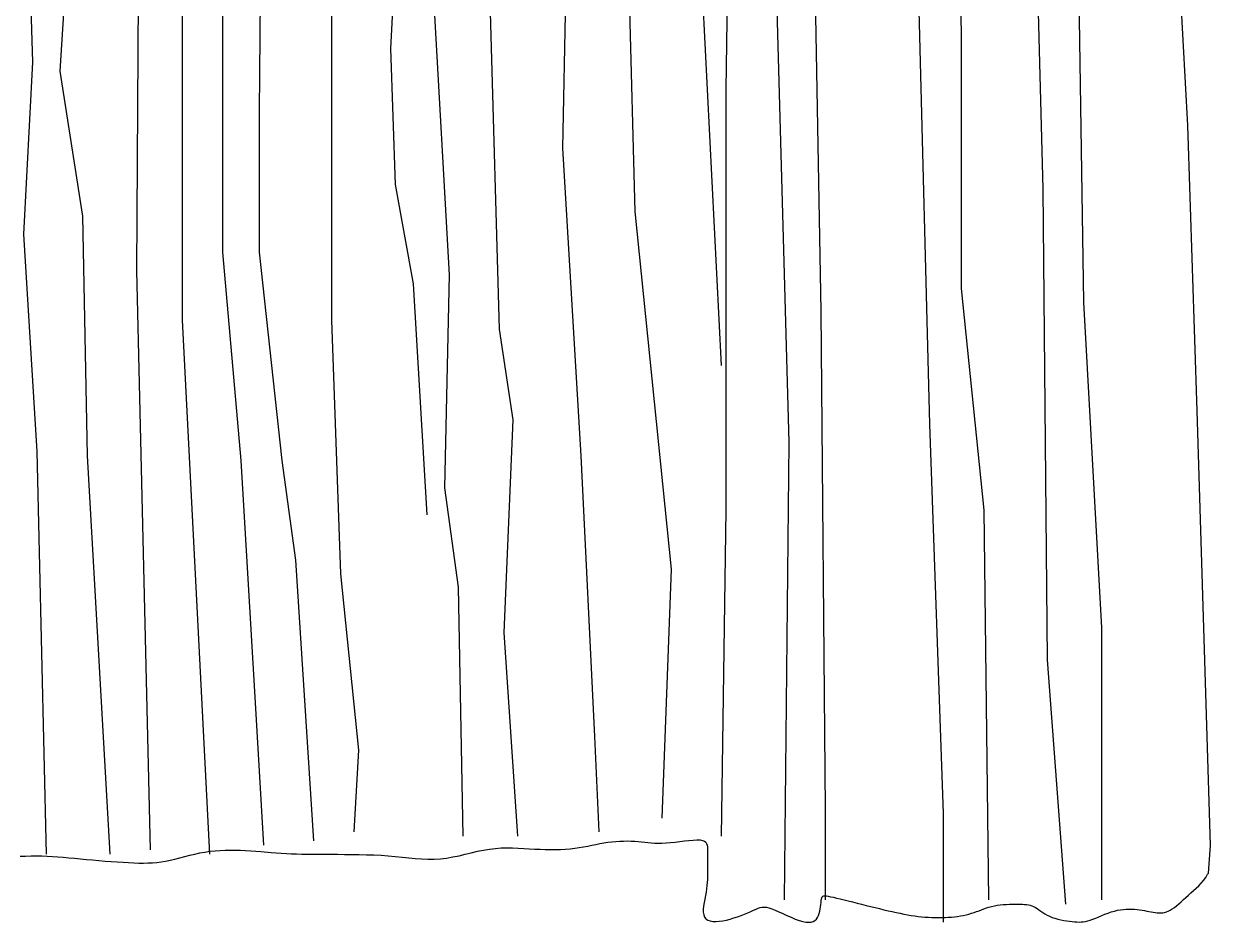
# Model space of a CAD drawing. Header units: inches. Extents: x 3.4 to 45.9, y 7.2 to 32.
# Drawn here: x 33.116 to 34.184, y 25.961 to 26.77 of the extents above; entities that cross this region are included whole.
import ezdxf

# ---------------------------------------------------------------- set-up
doc = ezdxf.new("R2010")
doc.units = ezdxf.units.IN
doc.header["$MEASUREMENT"] = 0
doc.layers.add('02', color=2, linetype='Continuous')
doc.layers.add('4', color=4, linetype='Continuous')

msp = doc.modelspace()

# ---------------------------------------------------------------- linework, layer by layer
at = {"layer": '02'}
for p, q in [((33.6134, 27.2689), (33.6011, 26.6578)), ((33.756, 27.2526), (33.7479, 26.7107)), ((33.218, 26.5478), (33.2221, 27.2363)), ((33.3933, 26.503), (33.3933, 27.2118)), ((33.3321, 27.1996), (33.3281, 26.6904)), ((33.9557, 27.0652), (33.9598, 26.7596)), ((33.1691, 27.0529), (33.1487, 26.727)), ((33.2588, 27.0041), (33.2588, 26.503)), ((33.4585, 26.9959), (33.4463, 26.7474)), ((33.1243, 26.7352), (33.1161, 26.9837)), ((33.8253, 26.9715), (33.8335, 26.5111)), ((33.7193, 26.947), (33.7438, 26.4622)), ((33.6664, 26.6008), (33.6582, 26.9022)), ((33.9191, 26.89), (33.9313, 26.4093)), ((33.4992, 26.5437), (33.4829, 26.837)), ((33.8049, 26.393), (33.7927, 26.8411)), ((33.2954, 26.5641), (33.2954, 26.8248)), ((34.0658, 26.7963), (34.0699, 26.5193)), ((33.5359, 26.78), (33.5441, 26.4948)), ((34.0291, 26.78), (34.0332, 26.6211)), ((33.9598, 26.7596), (33.9598, 26.5315)), ((33.4463, 26.7474), (33.4503, 26.6252)), ((33.1161, 26.5804), (33.1243, 26.7352)), ((33.1487, 26.727), (33.1691, 26.5967)), ((33.7479, 26.7107), (33.7479, 26.3319)), ((33.3281, 26.6904), (33.3281, 26.5641)), ((33.6011, 26.6578), (33.6174, 26.3808)), ((33.4503, 26.6252), (33.4666, 26.5356)), ((34.0332, 26.6211), (34.0373, 26.1974)), ((33.1691, 26.5967), (33.1732, 26.3808)), ((33.699, 26.2789), (33.6664, 26.6008)), ((33.1283, 26.3848), (33.1161, 26.5804)), ((33.3118, 26.3767), (33.2954, 26.5641)), ((33.3281, 26.5641), (33.3484, 26.3767)), ((33.2302, 26.0263), (33.218, 26.5478)), ((33.4952, 26.3522), (33.4992, 26.5437)), ((33.4666, 26.5356), (33.4789, 26.3278)), ((33.9598, 26.5315), (33.9802, 26.3319)), ((34.0699, 26.5193), (34.0862, 26.226)), ((33.8335, 26.5111), (33.8375, 26.063)), ((33.2588, 26.503), (33.2832, 26.0223)), ((33.4014, 26.2748), (33.3933, 26.503)), ((33.5441, 26.4948), (33.5563, 26.4134)), ((33.5563, 26.4134), (33.5482, 26.2219)), ((33.9313, 26.4093), (33.9435, 26.0589)), ((33.8009, 25.9815), (33.8049, 26.393)), ((33.1365, 26.0223), (33.1283, 26.3848)), ((33.1732, 26.3808), (33.1935, 26.0223)), ((33.6174, 26.3808), (33.6297, 26.1282)), ((33.324, 26.1689), (33.3118, 26.3767)), ((33.3484, 26.3767), (33.3607, 26.2871)), ((33.5074, 26.2626), (33.4952, 26.3522)), ((33.7479, 26.3319), (33.7438, 26.0386)), ((33.9802, 26.3319), (33.9843, 25.9815)), ((33.3607, 26.2871), (33.377, 26.0345)), ((33.4177, 26.116), (33.4014, 26.2748)), ((33.6908, 26.0549), (33.699, 26.2789)), ((33.5115, 26.0386), (33.5074, 26.2626)), ((33.5482, 26.2219), (33.5604, 26.0386)), ((34.0862, 26.226), (34.0862, 25.9815)), ((34.0373, 26.1974), (34.0536, 25.9775)), ((33.3321, 26.0304), (33.324, 26.1689)), ((33.6297, 26.1282), (33.6337, 26.0426)), ((33.4136, 26.0426), (33.4177, 26.116)), ((33.8375, 26.063), (33.8375, 25.9815)), ((33.9435, 26.0589), (33.9435, 25.9612))]:
    msp.add_line(p, q, dxfattribs=at)
at = {"layer": '4'}
for p, q in [((34.1514, 26.9022), (34.1636, 26.6782)), ((34.1636, 26.6782), (34.1718, 26.4215)), ((34.1718, 26.4215), (34.184, 26.0304)), ((33.7148, 26.0348), (33.7186, 26.0351)), ((33.7186, 26.0351), (33.7219, 26.0353)), ((33.7219, 26.0353), (33.7248, 26.0352)), ((33.7248, 26.0352), (33.727, 26.0348)), ((33.2791, 26.0243), (33.2837, 26.025)), ((33.2837, 26.025), (33.2883, 26.0255)), ((33.2883, 26.0255), (33.2929, 26.0258)), ((33.2929, 26.0258), (33.2975, 26.026)), ((33.2975, 26.026), (33.3021, 26.0261)), ((33.3021, 26.0261), (33.3067, 26.026)), ((33.3067, 26.026), (33.3112, 26.0259)), ((33.3112, 26.0259), (33.3158, 26.0257)), ((33.3158, 26.0257), (33.3204, 26.0254)), ((33.3204, 26.0254), (33.325, 26.025)), ((33.325, 26.025), (33.3296, 26.0247)), ((33.3296, 26.0247), (33.3388, 26.0239)), ((33.5189, 26.0237), (33.5244, 26.025)), ((33.5244, 26.025), (33.5299, 26.0261)), ((33.5299, 26.0261), (33.5352, 26.027)), ((33.5352, 26.027), (33.5406, 26.0276)), ((33.5406, 26.0276), (33.5458, 26.028)), ((33.5458, 26.028), (33.551, 26.0281)), ((33.551, 26.0281), (33.5561, 26.028)), ((33.5561, 26.028), (33.5612, 26.0279)), ((33.5612, 26.0279), (33.5662, 26.0276)), ((33.5662, 26.0276), (33.5711, 26.0273)), ((33.5711, 26.0273), (33.576, 26.027)), ((33.576, 26.027), (33.5808, 26.0268)), ((33.5808, 26.0268), (33.5855, 26.0266)), ((33.5855, 26.0266), (33.5902, 26.0266)), ((33.5902, 26.0266), (33.5948, 26.0266)), ((33.5948, 26.0266), (33.5992, 26.0267)), ((33.5992, 26.0267), (33.6036, 26.0269)), ((33.6036, 26.0269), (33.6079, 26.0273)), ((33.6079, 26.0273), (33.612, 26.0277)), ((33.612, 26.0277), (33.616, 26.0283)), ((33.616, 26.0283), (33.6199, 26.0289)), ((33.6199, 26.0289), (33.6237, 26.0297)), ((33.6237, 26.0297), (33.6275, 26.0304)), ((33.6275, 26.0304), (33.6311, 26.0312)), ((33.6311, 26.0312), (33.6347, 26.0319)), ((33.6347, 26.0319), (33.6383, 26.0326)), ((33.6383, 26.0326), (33.6419, 26.0331)), ((33.6419, 26.0331), (33.6455, 26.0336)), ((33.6455, 26.0336), (33.649, 26.0339)), ((33.649, 26.0339), (33.6525, 26.0341)), ((33.6525, 26.0341), (33.656, 26.0342)), ((33.656, 26.0342), (33.6594, 26.0343)), ((33.6594, 26.0343), (33.6627, 26.0342)), ((33.6627, 26.0342), (33.666, 26.034)), ((33.666, 26.034), (33.6691, 26.0338)), ((33.6691, 26.0338), (33.6721, 26.0335)), ((33.6721, 26.0335), (33.675, 26.0332)), ((33.675, 26.0332), (33.6779, 26.0329)), ((33.6779, 26.0329), (33.6809, 26.0326)), ((33.6809, 26.0326), (33.6839, 26.0324)), ((33.6839, 26.0324), (33.6871, 26.0323)), ((33.6871, 26.0323), (33.6905, 26.0323)), ((33.6905, 26.0323), (33.6942, 26.0325)), ((33.6942, 26.0325), (33.6982, 26.0328)), ((33.6982, 26.0328), (33.7023, 26.0333)), ((33.7023, 26.0333), (33.7066, 26.0338)), ((33.7066, 26.0338), (33.7108, 26.0343)), ((33.7108, 26.0343), (33.7148, 26.0348)), ((33.727, 26.0348), (33.7287, 26.0341)), ((33.7287, 26.0341), (33.7299, 26.0331)), ((33.7299, 26.0331), (33.7307, 26.0319)), ((33.7307, 26.0319), (33.7312, 26.0306)), ((33.7312, 26.0306), (33.7315, 26.0291)), ((33.7315, 26.0291), (33.7316, 26.0274)), ((33.7316, 26.0274), (33.7316, 26.0257)), ((33.7316, 26.0257), (33.7316, 26.0094)), ((34.184, 26.0304), (34.182, 26.0051)), ((33.1128, 26.0205), (33.1178, 26.0207)), ((33.1178, 26.0207), (33.1228, 26.0209)), ((33.1228, 26.0209), (33.1277, 26.0209)), ((33.1277, 26.0209), (33.1325, 26.0208)), ((33.1325, 26.0208), (33.1373, 26.0207)), ((33.1373, 26.0207), (33.142, 26.0204)), ((33.142, 26.0204), (33.1468, 26.0201)), ((33.1468, 26.0201), (33.1517, 26.0196)), ((33.1517, 26.0196), (33.1567, 26.0192)), ((33.1567, 26.0192), (33.1618, 26.0187)), ((33.1618, 26.0187), (33.1671, 26.0182)), ((33.1671, 26.0182), (33.1725, 26.0177)), ((33.1725, 26.0177), (33.1781, 26.0172)), ((33.1781, 26.0172), (33.1837, 26.0167)), ((33.1837, 26.0167), (33.1893, 26.0162)), ((33.1893, 26.0162), (33.1949, 26.0158)), ((33.1949, 26.0158), (33.2003, 26.0154)), ((33.2003, 26.0154), (33.2055, 26.0151)), ((33.2055, 26.0151), (33.2105, 26.0148)), ((33.2105, 26.0148), (33.2152, 26.0146)), ((33.2152, 26.0146), (33.2196, 26.0144)), ((33.2196, 26.0144), (33.2239, 26.0144)), ((33.2239, 26.0144), (33.2279, 26.0145)), ((33.2279, 26.0145), (33.2319, 26.0147)), ((33.2319, 26.0147), (33.2358, 26.015)), ((33.2358, 26.015), (33.2398, 26.0155)), ((33.2398, 26.0155), (33.2438, 26.0162)), ((33.2438, 26.0162), (33.248, 26.017)), ((33.248, 26.017), (33.2522, 26.018)), ((33.2522, 26.018), (33.2565, 26.0191)), ((33.2565, 26.0191), (33.261, 26.0202)), ((33.261, 26.0202), (33.2655, 26.0214)), ((33.2655, 26.0214), (33.27, 26.0225)), ((33.27, 26.0225), (33.2746, 26.0235)), ((33.2746, 26.0235), (33.2791, 26.0243)), ((33.3388, 26.0239), (33.3433, 26.0236)), ((33.3433, 26.0236), (33.3479, 26.0232)), ((33.3479, 26.0232), (33.3525, 26.0229)), ((33.3525, 26.0229), (33.3571, 26.0227)), ((33.3571, 26.0227), (33.3617, 26.0226)), ((33.3617, 26.0226), (33.3664, 26.0224)), ((33.3664, 26.0224), (33.3713, 26.0224)), ((33.3713, 26.0224), (33.3763, 26.0223)), ((33.3763, 26.0223), (33.3815, 26.0223)), ((33.3815, 26.0223), (33.3869, 26.0223)), ((33.3869, 26.0223), (33.3926, 26.0223)), ((33.3926, 26.0223), (33.3986, 26.0223)), ((33.3986, 26.0223), (33.4049, 26.0222)), ((33.4049, 26.0222), (33.4113, 26.0222)), ((33.4113, 26.0222), (33.4179, 26.0221)), ((33.4179, 26.0221), (33.4245, 26.0219)), ((33.4245, 26.0219), (33.4312, 26.0217)), ((33.4312, 26.0217), (33.4378, 26.0214)), ((33.4378, 26.0214), (33.4442, 26.0209)), ((33.4442, 26.0209), (33.4505, 26.0203)), ((33.4505, 26.0203), (33.4566, 26.0197)), ((33.4566, 26.0197), (33.4626, 26.0191)), ((33.4626, 26.0191), (33.4684, 26.0185)), ((33.4684, 26.0185), (33.4742, 26.0181)), ((33.4742, 26.0181), (33.4798, 26.0179)), ((33.4798, 26.0179), (33.4855, 26.0179)), ((33.4855, 26.0179), (33.4911, 26.0182)), ((33.4911, 26.0182), (33.4967, 26.0189)), ((33.4967, 26.0189), (33.5023, 26.0199)), ((33.5023, 26.0199), (33.5079, 26.021)), ((33.5079, 26.021), (33.5134, 26.0224)), ((33.5134, 26.0224), (33.5189, 26.0237)), ((33.7316, 26.007), (33.7315, 26.0046)), ((33.7315, 26.0046), (33.7315, 26.0022)), ((33.7316, 26.0094), (33.7316, 26.007)), ((34.1799, 26.0015), (34.1816, 26.0043)), ((34.1816, 26.0043), (34.182, 26.0051)), ((33.731, 25.9942), (33.7307, 25.9913)), ((33.7312, 25.9969), (33.731, 25.9942)), ((33.7314, 25.9996), (33.7312, 25.9969)), ((33.7315, 26.0022), (33.7314, 25.9996)), ((34.1713, 25.9918), (34.1736, 25.994)), ((34.1736, 25.994), (34.1758, 25.9964)), ((34.1758, 25.9964), (34.1779, 25.9988)), ((34.1779, 25.9988), (34.1799, 26.0015)), ((33.729, 25.982), (33.7285, 25.9789)), ((33.7296, 25.9852), (33.729, 25.982)), ((33.7302, 25.9883), (33.7296, 25.9852)), ((33.7307, 25.9913), (33.7302, 25.9883)), ((33.8339, 25.9808), (33.8341, 25.9822)), ((33.8341, 25.9822), (33.8344, 25.9833)), ((33.8344, 25.9833), (33.8348, 25.9841)), ((33.8348, 25.9841), (33.8354, 25.9847)), ((33.8354, 25.9847), (33.8362, 25.985)), ((33.8362, 25.985), (33.8372, 25.9851)), ((33.8372, 25.9851), (33.8385, 25.985)), ((33.8385, 25.985), (33.8402, 25.9847)), ((33.8402, 25.9847), (33.8423, 25.9842)), ((33.8423, 25.9842), (33.8448, 25.9837)), ((33.8448, 25.9837), (33.8477, 25.983)), ((33.8477, 25.983), (33.8509, 25.9822)), ((33.8509, 25.9822), (33.8544, 25.9814)), ((34.1598, 25.9816), (34.162, 25.9836)), ((34.162, 25.9836), (34.1643, 25.9856)), ((34.1643, 25.9856), (34.1666, 25.9876)), ((34.1666, 25.9876), (34.169, 25.9897)), ((34.169, 25.9897), (34.1713, 25.9918)), ((33.728, 25.9758), (33.7277, 25.9729)), ((33.7277, 25.9729), (33.7277, 25.9703)), ((33.7285, 25.9789), (33.728, 25.9758)), ((33.7706, 25.9709), (33.773, 25.972)), ((33.773, 25.972), (33.7752, 25.973)), ((33.7752, 25.973), (33.7771, 25.9738)), ((33.7771, 25.9738), (33.7789, 25.9744)), ((33.7789, 25.9744), (33.7806, 25.9747)), ((33.7806, 25.9747), (33.7825, 25.9749)), ((33.7825, 25.9749), (33.7845, 25.9747)), ((33.7845, 25.9747), (33.7867, 25.9742)), ((33.7867, 25.9742), (33.7893, 25.9734)), ((33.7893, 25.9734), (33.7923, 25.9722)), ((33.7923, 25.9722), (33.7957, 25.9707)), ((33.8321, 25.9691), (33.8326, 25.9711)), ((33.8326, 25.9711), (33.833, 25.9732)), ((33.833, 25.9732), (33.8333, 25.9752)), ((33.8333, 25.9752), (33.8335, 25.9772)), ((33.8335, 25.9772), (33.8337, 25.9791)), ((33.8337, 25.9791), (33.8339, 25.9808)), ((33.8544, 25.9814), (33.8582, 25.9804)), ((33.8582, 25.9804), (33.8621, 25.9795)), ((33.8621, 25.9795), (33.8661, 25.9785)), ((33.8661, 25.9785), (33.8701, 25.9775)), ((33.8701, 25.9775), (33.8742, 25.9764)), ((33.8742, 25.9764), (33.8783, 25.9754)), ((33.8783, 25.9754), (33.8823, 25.9744)), ((33.8823, 25.9744), (33.8863, 25.9735)), ((33.8863, 25.9735), (33.8902, 25.9725)), ((33.8902, 25.9725), (33.894, 25.9716)), ((33.894, 25.9716), (33.8978, 25.9708)), ((33.9736, 25.9708), (33.9759, 25.9716)), ((33.9759, 25.9716), (33.9781, 25.9725)), ((33.9781, 25.9725), (33.9803, 25.9733)), ((33.9803, 25.9733), (33.9825, 25.9741)), ((33.9825, 25.9741), (33.9848, 25.9749)), ((33.9848, 25.9749), (33.9872, 25.9755)), ((33.9872, 25.9755), (33.9897, 25.9761)), ((33.9897, 25.9761), (33.9923, 25.9765)), ((33.9923, 25.9765), (33.995, 25.9769)), ((33.995, 25.9769), (33.9977, 25.9771)), ((33.9977, 25.9771), (34.0005, 25.9773)), ((34.0005, 25.9773), (34.0032, 25.9774)), ((34.0032, 25.9774), (34.0059, 25.9774)), ((34.0059, 25.9774), (34.0084, 25.9775)), ((34.0084, 25.9775), (34.0108, 25.9775)), ((34.0108, 25.9775), (34.013, 25.9775)), ((34.013, 25.9775), (34.015, 25.9774)), ((34.015, 25.9774), (34.0169, 25.9773)), ((34.0169, 25.9773), (34.0187, 25.9772)), ((34.0187, 25.9772), (34.0203, 25.977)), ((34.0203, 25.977), (34.0219, 25.9766)), ((34.0219, 25.9766), (34.0235, 25.9761)), ((34.0235, 25.9761), (34.025, 25.9754)), ((34.025, 25.9754), (34.0266, 25.9746)), ((34.0266, 25.9746), (34.0281, 25.9736)), ((34.0281, 25.9736), (34.0297, 25.9724)), ((34.0297, 25.9724), (34.0314, 25.9713)), ((34.0314, 25.9713), (34.0332, 25.97)), ((34.0949, 25.9705), (34.0977, 25.9713)), ((34.0977, 25.9713), (34.1005, 25.972)), ((34.1005, 25.972), (34.1032, 25.9725)), ((34.1032, 25.9725), (34.1058, 25.9728)), ((34.1058, 25.9728), (34.1084, 25.973)), ((34.1084, 25.973), (34.1109, 25.9731)), ((34.1109, 25.9731), (34.1134, 25.9731)), ((34.1134, 25.9731), (34.1158, 25.9729)), ((34.1158, 25.9729), (34.1181, 25.9727)), ((34.1181, 25.9727), (34.1204, 25.9724)), ((34.1204, 25.9724), (34.1226, 25.9721)), ((34.1226, 25.9721), (34.1247, 25.9717)), ((34.1247, 25.9717), (34.1268, 25.9713)), ((34.1268, 25.9713), (34.1288, 25.971)), ((34.1288, 25.971), (34.1307, 25.9706)), ((34.1445, 25.9705), (34.1462, 25.9711)), ((34.1462, 25.9711), (34.148, 25.972)), ((34.148, 25.972), (34.1498, 25.9732)), ((34.1498, 25.9732), (34.1517, 25.9745)), ((34.1517, 25.9745), (34.1536, 25.9761)), ((34.1536, 25.9761), (34.1556, 25.9778)), ((34.1556, 25.9778), (34.1577, 25.9796)), ((34.1577, 25.9796), (34.1598, 25.9816)), ((33.7277, 25.9703), (33.7281, 25.9679)), ((33.7281, 25.9679), (33.7289, 25.9659)), ((33.7289, 25.9659), (33.7301, 25.9643)), ((33.7301, 25.9643), (33.7318, 25.9632)), ((33.7318, 25.9632), (33.7339, 25.9624)), ((33.7339, 25.9624), (33.7364, 25.962)), ((33.7364, 25.962), (33.7392, 25.9619)), ((33.7392, 25.9619), (33.7421, 25.9621)), ((33.7421, 25.9621), (33.7453, 25.9625)), ((33.7453, 25.9625), (33.7486, 25.9632)), ((33.7486, 25.9632), (33.7519, 25.964)), ((33.7519, 25.964), (33.7552, 25.9651)), ((33.7552, 25.9651), (33.7586, 25.9662)), ((33.7586, 25.9662), (33.7618, 25.9674)), ((33.7618, 25.9674), (33.7649, 25.9686)), ((33.7649, 25.9686), (33.7678, 25.9698)), ((33.7678, 25.9698), (33.7706, 25.9709)), ((33.7957, 25.9707), (33.7993, 25.9691)), ((33.7993, 25.9691), (33.803, 25.9674)), ((33.803, 25.9674), (33.8067, 25.9657)), ((33.8067, 25.9657), (33.8104, 25.9641)), ((33.8104, 25.9641), (33.8139, 25.9628)), ((33.8139, 25.9628), (33.8172, 25.9618)), ((33.8172, 25.9618), (33.82, 25.9613)), ((33.82, 25.9613), (33.8225, 25.9612)), ((33.8225, 25.9612), (33.8247, 25.9614)), ((33.8247, 25.9614), (33.8266, 25.962)), ((33.8266, 25.962), (33.8282, 25.9629)), ((33.8282, 25.9629), (33.8295, 25.9641)), ((33.8295, 25.9641), (33.8306, 25.9656)), ((33.8306, 25.9656), (33.8314, 25.9673)), ((33.8314, 25.9673), (33.8321, 25.9691)), ((33.8978, 25.9708), (33.9014, 25.97)), ((33.9014, 25.97), (33.9049, 25.9693)), ((33.9049, 25.9693), (33.9083, 25.9686)), ((33.9083, 25.9686), (33.9116, 25.968)), ((33.9116, 25.968), (33.9148, 25.9674)), ((33.9148, 25.9674), (33.918, 25.967)), ((33.918, 25.967), (33.9211, 25.9665)), ((33.9211, 25.9665), (33.9242, 25.9662)), ((33.9242, 25.9662), (33.9272, 25.9659)), ((33.9272, 25.9659), (33.9303, 25.9657)), ((33.9303, 25.9657), (33.9333, 25.9655)), ((33.9333, 25.9655), (33.9363, 25.9654)), ((33.9363, 25.9654), (33.9394, 25.9654)), ((33.9394, 25.9654), (33.9423, 25.9654)), ((33.9423, 25.9654), (33.9453, 25.9655)), ((33.9453, 25.9655), (33.9482, 25.9657)), ((33.9482, 25.9657), (33.951, 25.9659)), ((33.951, 25.9659), (33.9538, 25.9662)), ((33.9538, 25.9662), (33.9565, 25.9665)), ((33.9565, 25.9665), (33.9591, 25.967)), ((33.9591, 25.967), (33.9617, 25.9674)), ((33.9617, 25.9674), (33.9642, 25.968)), ((33.9642, 25.968), (33.9667, 25.9686)), ((33.9667, 25.9686), (33.969, 25.9693)), ((33.969, 25.9693), (33.9714, 25.97)), ((33.9714, 25.97), (33.9736, 25.9708)), ((34.0332, 25.97), (34.0351, 25.9688)), ((34.0351, 25.9688), (34.0371, 25.9677)), ((34.0371, 25.9677), (34.0393, 25.9666)), ((34.0393, 25.9666), (34.0417, 25.9656)), ((34.0417, 25.9656), (34.0442, 25.9648)), ((34.0442, 25.9648), (34.0468, 25.9641)), ((34.0468, 25.9641), (34.0495, 25.9635)), ((34.0495, 25.9635), (34.0522, 25.9629)), ((34.0522, 25.9629), (34.0548, 25.9625)), ((34.0548, 25.9625), (34.0573, 25.9621)), ((34.0573, 25.9621), (34.0597, 25.9618)), ((34.0597, 25.9618), (34.0619, 25.9616)), ((34.0619, 25.9616), (34.0639, 25.9615)), ((34.0639, 25.9615), (34.0659, 25.9614)), ((34.0659, 25.9614), (34.0678, 25.9615)), ((34.0678, 25.9615), (34.0697, 25.9617)), ((34.0697, 25.9617), (34.0717, 25.962)), ((34.0717, 25.962), (34.0738, 25.9625)), ((34.0738, 25.9625), (34.076, 25.9632)), ((34.076, 25.9632), (34.0784, 25.964)), ((34.0784, 25.964), (34.0809, 25.965)), ((34.0809, 25.965), (34.0836, 25.9661)), ((34.0836, 25.9661), (34.0863, 25.9673)), ((34.0863, 25.9673), (34.0892, 25.9684)), ((34.0892, 25.9684), (34.092, 25.9695)), ((34.092, 25.9695), (34.0949, 25.9705)), ((34.1307, 25.9706), (34.1326, 25.9703)), ((34.1326, 25.9703), (34.1344, 25.97)), ((34.1344, 25.97), (34.1362, 25.9698)), ((34.1362, 25.9698), (34.1379, 25.9696)), ((34.1379, 25.9696), (34.1395, 25.9696)), ((34.1395, 25.9696), (34.1412, 25.9697)), ((34.1412, 25.9697), (34.1429, 25.97)), ((34.1429, 25.97), (34.1445, 25.9705))]:
    msp.add_line(p, q, dxfattribs=at)

doc.saveas('drawing.dxf')
